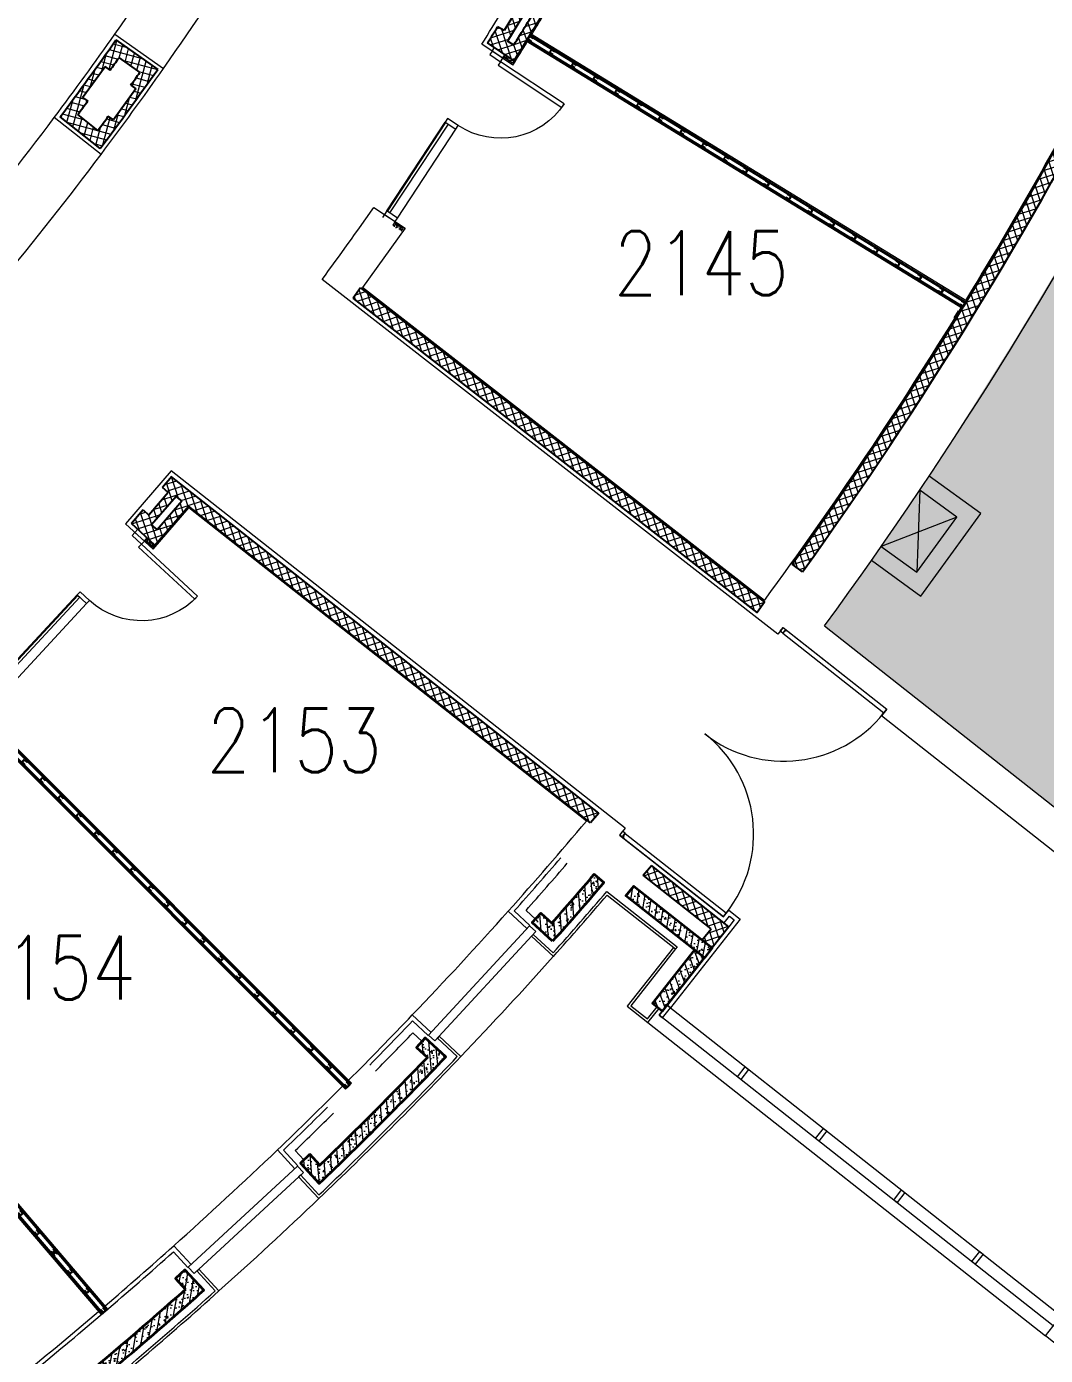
# Model space of a CAD drawing. Header units: inches. Extents: x 342932 to 557958, y 80625 to 242727.
# Drawn here: x 449274 to 461253, y 130834 to 146452 of the extents above; entities that cross this region are included whole.
import ezdxf
from ezdxf.enums import TextEntityAlignment as Align

# ---------------------------------------------------------------- set-up
doc = ezdxf.new("R2010")
doc.units = ezdxf.units.IN
doc.header["$MEASUREMENT"] = 0
for name, color, linetype, lineweight in [('0-Services', 8, 'Continuous', 20), ('First Floor$0$A-G250-G-Walls-Low-Level', 251, 'Continuous', 15), ('First Floor$0$A-G250-G-Walls-Precast-Concrete', 251, 'Continuous', 35), ('First Floor$0$A-G250-M-Walls-Blockwork', 7, 'Continuous', 25), ('First Floor$0$A-G250-M-Walls-Plasterboard-Partition', 7, 'Continuous', 9), ('First Floor$0$A-G252-H-Internal-Walls', 251, 'Continuous', 9), ('First Floor$0$A-G262-H-Precast-Panel', 251, 'Continuous', 5), ('First Floor$0$A-G312-M-Metal-Cladding', 251, 'Continuous', 9), ('First Floor$0$A-G312-M-Wall-Cladding-Panel', 7, 'Continuous', 9), ('First Floor$0$A-G312-M-Wall-Finish-Plaster', 7, 'Continuous', 15), ('First Floor$0$A-G321-M-Window', 251, 'Continuous', 9), ('First Floor$0$A-G322-M-Door', 251, 'Continuous', 15), ('First Floor$0$A-G52-M-Cutout', 251, 'Continuous', 9), ('First Floor$0$Z-Z001-S-Room-Name-Identification-250', 7, 'Continuous', 15)]:
    doc.layers.add(name, color=color, linetype=linetype, lineweight=lineweight)
doc.styles.add('First Floor$0$Tag-RomanS', font='romans.shx', dxfattribs={"width": 0.8})
pattern_1 = [(18, (361382.11, 239676.52), (-24.528224, 75.49011), []), (108, (361382.11, 239676.52), (-75.49011, -24.528224), [])]
pattern_2 = [(50, (361382.11, 239676.52), (182.18467, -15.93909), [19.05, -209.55]), (355, (361382.11, 239676.52), (-35.24283, 191.05664), [15.24, -167.64]), (100.451, (361397.3, 239675.2), (146.9425, 175.11669), [16.19, -178.09]), (46.1842, (361382.11, 239727.32), (271.07904, -42.04233), [28.575, -314.325]), (96.6356, (361404.7, 239723.82), (237.40423, 247.42556), [24.285, -267.135]), (351.184, (361382.1, 239727.32), (237.4046, 247.4251), [22.86, -251.46]), (21, (361407.51, 239714.62), (151.61488, -102.26552), [19.05, -209.55]), (326, (361407.51, 239714.62), (61.80203, 184.18797), [15.24, -167.64]), (71.4514, (361420.15, 239706.1), (213.4165, 81.92286), [16.19, -178.09]), (37.5, (361382.114, 239676.52), (3.088603, 84.55504), [0, -165.608, 0, -170.18, 0, -168.275]), (7.5, (361382.11, 239676.52), (66.81966, 100.180575), [0, -97.028, 0, -161.798, 0, -64.135]), (327.5, (361325.47, 239676.52), (135.590595, -5.728744), [0, -63.5, 0, -198.12, 0, -262.89]), (317.5, (361300.07, 239676.52), (148.12918, 25.42649), [0, -82.55, 0, -131.572, 0, -186.69])]
pattern_3 = [(80, (361382.11, 239676.52), (-78.169115, 13.783324), [])]
pattern_4 = [(95, (361382.11, 239676.52), (-79.072954, -6.917987), [])]

# ---------------------------------------------------------------- blocks, each defined once
blk = doc.blocks.new('First Floor$0$Part Frame4')
for p, q in [((0, 100), (6016, 100, 0)), ((0, 100), (0, 0)), ((0, 87), (6016, 87)), ((0, 75), (6016, 75)), ((6016, 25), (0, 25)), ((6016, 13), (0, 13)), ((0, 0), (6016, 0, 0)), ((6016, 100, 0), (6016, 0, 0))]:
    blk.add_line(p, q)
at = {"elevation": 0}
for points in [[(0, 25), (0, 75), (50, 75), (50, 65), (10, 65), (10, 35), (50, 35), (50, 25)], [(300, 25), (300, 75), (350, 75), (350, 65), (310, 65), (310, 35), (350, 35), (350, 25)], [(600, 25), (600, 75), (650, 75), (650, 65), (610, 65), (610, 35), (650, 35), (650, 25)], [(900, 25), (900, 75), (950, 75), (950, 65), (910, 65), (910, 35), (950, 35), (950, 25)], [(1200, 25), (1200, 75), (1250, 75), (1250, 65), (1210, 65), (1210, 35), (1250, 35), (1250, 25)], [(1500, 25), (1500, 75), (1550, 75), (1550, 65), (1510, 65), (1510, 35), (1550, 35), (1550, 25)], [(1800, 25), (1800, 75), (1850, 75), (1850, 65), (1810, 65), (1810, 35), (1850, 35), (1850, 25)], [(2100, 25), (2100, 75), (2150, 75), (2150, 65), (2110, 65), (2110, 35), (2150, 35), (2150, 25)], [(2400, 25), (2400, 75), (2450, 75), (2450, 65), (2410, 65), (2410, 35), (2450, 35), (2450, 25)], [(2700, 25), (2700, 75), (2750, 75), (2750, 65), (2710, 65), (2710, 35), (2750, 35), (2750, 25)], [(3000, 25), (3000, 75), (3050, 75), (3050, 65), (3010, 65), (3010, 35), (3050, 35), (3050, 25)], [(3316, 25), (3316, 75), (3266, 75), (3266, 65), (3306, 65), (3306, 35), (3266, 35), (3266, 25)], [(3616, 25), (3616, 75), (3566, 75), (3566, 65), (3606, 65), (3606, 35), (3566, 35), (3566, 25)], [(3916, 25), (3916, 75), (3866, 75), (3866, 65), (3906, 65), (3906, 35), (3866, 35), (3866, 25)], [(4216, 25), (4216, 75), (4166, 75), (4166, 65), (4206, 65), (4206, 35), (4166, 35), (4166, 25)], [(4516, 25), (4516, 75), (4466, 75), (4466, 65), (4506, 65), (4506, 35), (4466, 35), (4466, 25)], [(4816, 25), (4816, 75), (4766, 75), (4766, 65), (4806, 65), (4806, 35), (4766, 35), (4766, 25)], [(5116, 25), (5116, 75), (5066, 75), (5066, 65), (5106, 65), (5106, 35), (5066, 35), (5066, 25)], [(5416, 25), (5416, 75), (5366, 75), (5366, 65), (5406, 65), (5406, 35), (5366, 35), (5366, 25)], [(5716, 25), (5716, 75), (5666, 75), (5666, 65), (5706, 65), (5706, 35), (5666, 35), (5666, 25)], [(6016, 25), (6016, 75), (5966, 75), (5966, 65), (6006, 65), (6006, 35), (5966, 35), (5966, 25)]]:
    blk.add_lwpolyline(points, close=True, dxfattribs=at)
blk = doc.blocks.new('First Floor$0$Part Frame3')
at = {"extrusion": (-4.90887e-13, -3.28e-13, -1)}
for p, q in [((0, 100), (6015, 100)), ((0, 0), (6015, 0))]:
    blk.add_line(p, q, dxfattribs=at)
for p, q in [((0, 100), (0, 0)), ((6015, 100), (6015, 0))]:
    blk.add_line(p, q)
at = {"extrusion": (-4.90887e-13, -2.8924e-12, -1)}
for p, q in [((0, 87), (6015, 87, 0)), ((0, 75), (6015, 75, 0)), ((6015, 25, 0), (0, 25)), ((6015, 12, 0), (0, 12))]:
    blk.add_line(p, q, dxfattribs=at)
at = {"extrusion": (-4.90887e-13, -3.28e-13, -1), "elevation": 0}
for points in [[(0, 25), (0, 75), (-50, 75), (-50, 65), (-10, 65), (-10, 35), (-50, 35), (-50, 25)], [(-300, 25), (-300, 75), (-350, 75), (-350, 65), (-310, 65), (-310, 35), (-350, 35), (-350, 25)], [(-600, 25), (-600, 75), (-650, 75), (-650, 65), (-610, 65), (-610, 35), (-650, 35), (-650, 25)], [(-900, 25), (-900, 75), (-950, 75), (-950, 65), (-910, 65), (-910, 35), (-950, 35), (-950, 25)], [(-1200, 25), (-1200, 75), (-1250, 75), (-1250, 65), (-1210, 65), (-1210, 35), (-1250, 35), (-1250, 25)], [(-1500, 25), (-1500, 75), (-1550, 75), (-1550, 65), (-1510, 65), (-1510, 35), (-1550, 35), (-1550, 25)], [(-1800, 25), (-1800, 75), (-1850, 75), (-1850, 65), (-1810, 65), (-1810, 35), (-1850, 35), (-1850, 25)], [(-2100, 25), (-2100, 75), (-2150, 75), (-2150, 65), (-2110, 65), (-2110, 35), (-2150, 35), (-2150, 25)], [(-2400, 25), (-2400, 75), (-2450, 75), (-2450, 65), (-2410, 65), (-2410, 35), (-2450, 35), (-2450, 25)], [(-2700, 25), (-2700, 75), (-2750, 75), (-2750, 65), (-2710, 65), (-2710, 35), (-2750, 35), (-2750, 25)], [(-3000, 25), (-3000, 75), (-3050, 75), (-3050, 65), (-3010, 65), (-3010, 35), (-3050, 35), (-3050, 25)]]:
    blk.add_lwpolyline(points, close=True, dxfattribs=at)
at = {"extrusion": (4.90887e-13, -3.28e-13, -1), "elevation": 0}
for points in [[(-3315, 25), (-3315, 75), (-3265, 75), (-3265, 65), (-3305, 65), (-3305, 35), (-3265, 35), (-3265, 25)], [(-3615, 25), (-3615, 75), (-3565, 75), (-3565, 65), (-3605, 65), (-3605, 35), (-3565, 35), (-3565, 25)], [(-3915, 25), (-3915, 75), (-3865, 75), (-3865, 65), (-3905, 65), (-3905, 35), (-3865, 35), (-3865, 25)], [(-4215, 25), (-4215, 75), (-4165, 75), (-4165, 65), (-4205, 65), (-4205, 35), (-4165, 35), (-4165, 25)], [(-4515, 25), (-4515, 75), (-4465, 75), (-4465, 65), (-4505, 65), (-4505, 35), (-4465, 35), (-4465, 25)], [(-4815, 25), (-4815, 75), (-4765, 75), (-4765, 65), (-4805, 65), (-4805, 35), (-4765, 35), (-4765, 25)], [(-5115, 25), (-5115, 75), (-5065, 75), (-5065, 65), (-5105, 65), (-5105, 35), (-5065, 35), (-5065, 25)], [(-5415, 25), (-5415, 75), (-5365, 75), (-5365, 65), (-5405, 65), (-5405, 35), (-5365, 35), (-5365, 25)], [(-5715, 25), (-5715, 75), (-5665, 75), (-5665, 65), (-5705, 65), (-5705, 35), (-5665, 35), (-5665, 25)], [(-6015, 25), (-6015, 75), (-5965, 75), (-5965, 65), (-6005, 65), (-6005, 35), (-5965, 35), (-5965, 25)]]:
    blk.add_lwpolyline(points, close=True, dxfattribs=at)
blk = doc.blocks.new('First Floor$0$FIRE DOOR 3100mm')
at = {"layer": 'First Floor$0$A-G322-M-Door', "linetype": 'Continuous'}
for p, q in [((-3089, -52, 0), (-3103, -52, 0)), ((-3089, -40, 0), (-3089, -52, 0)), ((-13, -41, 0), (-13, -53, 0)), ((-13, -53, 0), (1, -53, 0))]:
    blk.add_line(p, q, dxfattribs=at)
at = {"layer": 'First Floor$0$A-G322-M-Door'}
for p, q in [((-3103, -52, 0), (-3103, -1551, 0)), ((-3049, -40, 0), (-3089, -40, 0)), ((-3049, -40, 0), (-3049, -1551, 0)), ((-53, -41, 0), (-13, -41, 0)), ((-53, -41, 0), (-53, -1552, 0)), ((1, -53, 0), (1, -1552, 0)), ((-3049, -1551, 0), (-3103, -1551, 0)), ((-3102, -1551, 0), (-3052, -1551, 0)), ((-53, -1552, 0), (1, -1552, 0)), ((0, -1552, 0), (-50, -1552, 0))]:
    blk.add_line(p, q, dxfattribs=at)
at = {"layer": 'First Floor$0$A-G322-M-Door', "elevation": 0}
for points in [[(-3049, -38), (-3049, 0), (-3103, 0), (-3103, -50), (-3091, -50), (-3091, -38), (-3049, -38)], [(-53, -39), (-53, -1), (1, -1), (1, -51), (-11, -51), (-11, -39), (-53, -39)]]:
    blk.add_lwpolyline(points, dxfattribs=at)
at = {"layer": 'First Floor$0$A-G322-M-Door'}
for centre, start, end in [((-3051, -51, 0), 270.0847, 0.0108), ((-50, -51, 0), 179.9653, 269.8919)]:
    blk.add_arc(centre, 1501, start, end, dxfattribs=at)
blk = doc.blocks.new('First Floor$0$Door1-faculty offices-2300')
at = {"layer": 'First Floor$0$A-G321-M-Window'}
blk.add_lwpolyline([(50, -65), (1300, -65), (1300, -35), (50, -35)], close=True, dxfattribs=at)
at = {"layer": 'First Floor$0$A-G322-M-Door'}
for p, q in [((50, 75), (1300, 75)), ((50, -75), (1300, -75))]:
    blk.add_line(p, q, dxfattribs=at)
for points in [[(2200, 975), (2250, 975), (2250, 75), (2200, 75)], [(50, 75), (50, -75), (0, -75), (0, 75)], [(1350, 75), (1350, -75), (1300, -75), (1300, 75)], [(2300, 75), (2300, -75), (2250, -75), (2250, 75)]]:
    blk.add_lwpolyline(points, close=True, dxfattribs=at)
blk.add_arc((2250, 75), 900, 90, 180, dxfattribs=at)
blk = doc.blocks.new('First Floor$0$tag-roomname')
at = {"lineweight": 18, "ltscale": 0.01, "style": 'First Floor$0$Tag-RomanS', "width": 0.8}
blk.add_attdef('ROOM_NO_2', text='', height=3, dxfattribs=at).set_placement((0, 1.612), align=Align.MIDDLE_CENTER)
at = {"linetype": 'ByBlock', "lineweight": 15, "ltscale": 0.01, "style": 'First Floor$0$Tag-RomanS', "width": 0.8, "flags": 1}
for tag, p in [('ROOM_NAME_1', (0, -2.288)), ('ROOM_NAME_2', (0, -5.744))]:
    blk.add_attdef(tag, text='', height=2.5, dxfattribs=at).set_placement(p, align=Align.MIDDLE_CENTER)

msp = doc.modelspace()

# ---------------------------------------------------------------- hatches: boundary and pattern name
at = {"layer": '0-Services', "lineweight": 35}
h = msp.add_hatch(dxfattribs=at)
h.set_pattern_fill('ANGLE', color=256)
h.set_pattern_definition([(0, (354539.678, 239632.636), (0, 6.985), [5.08, -1.905]), (90, (354539.678, 239632.636), (-6.985, 4e-16), [5.08, -1.905])])
h.paths.add_polyline_path([(498397.1, 173911.5), (509767.1, 173911.5), (509767.1, 152630.2), (501325.3, 154298.3), (501391.3, 154631.8), (500871.3, 154734.6), (500812.5, 154436.8), (500677.1, 154463.5), (500677.1, 161127.9), (500877.1, 161127.9), (500877.1, 162407.9), (500677.1, 162407.9), (500677.1, 163416.5), (498347.1, 163416.5), (498347.1, 165561.5), (498597.1, 165561.5), (498597.1, 166091.5), (498347.1, 166091.5), (498347.1, 168736.5), (498597.1, 168736.5), (498597.1, 169266.5), (498347.1, 169266.5)])
h.paths.add_polyline_path([(458656.4, 139407.5), (459323.2, 140343), (459886.5, 141169.9), (460906.6, 142792.6), (461834.7, 144338.9), (462502.9, 145560.5), (462766.6, 146065.5), (470451.3, 142149.9), (470630.1, 142058.8), (470607.4, 142014.2), (471257.8, 141682.8), (471332.7, 141829.8), (474965.3, 139978.9), (474890.4, 139831.9), (475183.7, 139682.4), (474629.6, 138629.8), (473862.1, 137245), (472928.3, 135660.9), (472145.7, 134408.1), (471462.5, 133364.2), (470954.6, 132615.7), (469729.5, 133581.5), (469853.3, 133738.5), (468848.1, 134531), (468724.3, 134373.9), (464574.6, 137645.3), (463163, 135854.8)])
at = {"layer": 'First Floor$0$A-G252-H-Internal-Walls'}
h = msp.add_hatch(dxfattribs=at)
h.set_pattern_fill('ANSI37', color=256, scale=25, angle=333, style=0)
h.set_pattern_definition(pattern_1)
h.paths.add_polyline_path([(455128.3, 146971.9, -0.001338), (455008.9, 146772.8), (455084.2, 146727), (454887.5, 146404.3), (454812.3, 146450.1, -0.0012935), (454694.2, 146259.3), (455006, 146050.7, 0.0049287), (455454.7, 146787)])
h.paths.add_polyline_path([(455216, 146749.8), (455290.6, 146707.6, -0.0031778), (455002, 146233.9), (454929.5, 146282.4)], flags=16)
h = msp.add_hatch(dxfattribs=at)
h.set_pattern_fill('ANSI37', color=256, scale=25, angle=30, style=0)
h.set_pattern_definition([(75, (361382.11, 239676.52), (-76.670362, 20.54376), []), (165, (361382.11, 239676.52), (-20.54376, -76.670362), [])])
h.paths.add_polyline_path([(450325.3, 146294.6, -0.0070319), (449668.9, 145391.2), (450140.2, 145019.6, 0.0071304), (450816, 145949.4)])
h.paths.add_polyline_path([(450606.6, 145913.3, -0.0011434), (450499.9, 145763.8), (450560.6, 145719.7), (450296.1, 145355.7), (450235.5, 145399.7, -0.0012924), (450112.1, 145232.8), (449876.4, 145418.6, 0.0012277), (449992.7, 145576), (449932, 145620.1), (450196.5, 145984.2), (450257.2, 145940.1, 0.0011235), (450361.3, 146085.9)], flags=16)
h = msp.add_hatch(dxfattribs=at)
h.set_pattern_fill('ANSI37', color=256, scale=25, angle=333, style=0)
h.set_pattern_definition(pattern_1)
h.paths.add_polyline_path([(462184.4, 146210.5), (462050.8, 146278.6, -0.0362886), (458276.1, 140133.2), (458397.3, 140044.8, 0.0362992)])
h = msp.add_hatch(dxfattribs=at)
h.set_pattern_fill('AR-CONC', color=256, scale=0.3, angle=81, style=0)
h.set_pattern_definition([(131, (373221.67, 247840.18), (13.272843, 53.234475), [5.715, -62.865]), (76, (373221.67, 247840.18), (-58.265283, -1.476325), [4.572, -50.292]), (181.451, (373222.774, 247844.617), (-44.992152, 51.758304), [4.857, -53.427]), (127.1842, (373206.616, 247842.565), (25.179247, 78.34942), [8.5725, -94.2975]), (177.6356, (373208.714, 247849.09), (-62.17234, 81.956184), [7.2855, -80.1405]), (72.184, (373206.62, 247842.565), (-62.17219, 81.956273), [6.858, -75.438]), (102, (373211.57, 247849.495), (37.417276, 40.125119), [5.715, -62.865]), (47, (373211.57, 247849.495), (-51.675702, 26.956347), [4.572, -50.292]), (152.4514, (373214.69, 247852.84), (-14.258567, 67.081361), [4.857, -53.427]), (118.5, (373221.668, 247840.18), (-24.9092586, 4.88337), [0, -49.6824, 0, -51.054, 0, -50.4825]), (88.5, (373221.668, 247840.18), (-26.548286, 24.500609), [0, -29.1084, 0, -48.5394, 0, -19.2405]), (48.5, (373219.01, 247823.397), (8.0607768, 39.907523), [0, -19.05, 0, -59.436, 0, -78.867]), (38.5, (373217.818, 247815.87), (-0.582282, 45.084913), [0, -24.765, 0, -39.4716, 0, -56.007])])
h.paths.add_polyline_path([(454899.1, 146122.2), (454879.7, 146093.1), (454983.3, 146023.8, 0.0002001), (455002, 146053.4)])
h = msp.add_hatch(dxfattribs=at)
h.set_pattern_fill('AR-CONC', color=256, scale=0.3, angle=81.35637, style=0)
h.set_pattern_definition([(131.35637, (372592.97, 247329.744), (12.94148, 53.316), [5.715, -62.865]), (76.35637, (372592.97, 247329.744), (-58.254974, -1.838693), [4.572, -50.292]), (181.80737, (372594.05, 247334.187), (-45.313206, 51.477462), [4.857, -53.427]), (127.54057, (372577.905, 247332.035), (24.691444, 78.504515), [8.5725, -94.2975]), (177.99197, (372579.96, 247338.58), (-62.680885, 81.5679), [7.2855, -80.1405]), (72.54037, (372577.905, 247332.035), (-62.68074, 81.56799), [6.858, -75.438]), (102.35637, (372582.817, 247338.996), (37.166983, 40.35707), [5.715, -62.865]), (47.35637, (372582.817, 247338.996), (-51.842364, 26.634414), [4.572, -50.292]), (152.80777, (372585.914, 247342.36), (-14.675522, 66.991379), [4.857, -53.427]), (118.856369, (372592.972, 247329.744), (-24.9391502, 4.7283457), [0, -49.6824, 0, -51.054, 0, -50.4825]), (88.856369, (372592.972, 247329.744), (-26.700161, 24.335011), [0, -29.1084, 0, -48.5394, 0, -19.2405]), (48.856369, (372590.418, 247312.945), (7.8124054, 39.9568873), [0, -19.05, 0, -59.436, 0, -78.867]), (38.85637, (372589.273, 247305.41), (-0.862688, 45.08042), [0, -24.765, 0, -39.4716, 0, -56.007])])
h.paths.add_polyline_path([(453598.6, 144148), (453579.5, 144119.2), (453680.1, 144047.1, 0.0002247), (453702.7, 144079.3)])
h = msp.add_hatch(dxfattribs=at)
h.set_pattern_fill('ANSI37', color=256, scale=25, angle=333, style=0)
h.set_pattern_definition(pattern_1)
h.paths.add_polyline_path([(453201.4, 143381), (453114.7, 143260.4), (457862.2, 139566), (457950.7, 139687.4)])
h = msp.add_hatch(dxfattribs=at)
h.set_pattern_fill('ANSI37', color=256, scale=25, angle=333, style=0)
h.set_pattern_definition(pattern_1)
h.paths.add_polyline_path([(450980.7, 141162.8), (450871.9, 141036.4), (450939.6, 140977), (450711.2, 140711.8), (450643.6, 140771.1), (450508.1, 140613.8), (450783.8, 140358.9), (451179.1, 140815.8), (455906.8, 137095), (456004.1, 137209.4)])
h.paths.add_polyline_path([(451099.8, 140877), (450808.6, 140540.4), (450745.7, 140598.5), (451031.6, 140930.6)], flags=16)
h = msp.add_hatch(dxfattribs=at)
h.set_pattern_fill('AR-CONC', color=256, scale=0.3, angle=90, style=0)
h.set_pattern_definition([(140, (361382.114, 239676.52), (4.781726, 54.6554), [5.715, -62.865]), (85, (361382.114, 239676.52), (-57.316993, -10.572848), [4.572, -50.292]), (190.451, (361382.51, 239681.076), (-52.535006, 44.08275), [4.857, -53.427]), (136.1842, (361366.874, 239676.52), (12.6127, 81.323712), [8.5725, -94.2975]), (186.6356, (361367.925, 239683.3), (-74.227667, 71.22127), [7.2855, -80.1405]), (81.184, (361366.87, 239676.52), (-74.227535, 71.22138), [6.858, -75.438]), (111, (361370.684, 239684.14), (30.679656, 45.484464), [5.715, -62.865]), (56, (361370.684, 239684.14), (-55.25639, 18.540609), [4.572, -50.292]), (161.4514, (361373.24, 239687.93), (-24.576857, 64.024947), [4.857, -53.427]), (127.5, (361382.114, 239676.522), (-25.3665117, 0.926581), [0, -49.6824, 0, -51.054, 0, -50.4825]), (97.5, (361382.114, 239676.522), (-30.0541724, 20.045899), [0, -29.1084, 0, -48.5394, 0, -19.2405]), (57.5, (361382.114, 239659.53), (1.7186232, 40.6771786), [0, -19.05, 0, -59.436, 0, -78.867]), (47.5, (361382.114, 239651.91), (-7.627947, 44.438754), [0, -24.765, 0, -39.4716, 0, -56.007])])
h.paths.add_polyline_path([(450693.3, 140442.6), (450669.5, 140417), (450760.7, 140332.2), (450783.8, 140358.9)])
h = msp.add_hatch(dxfattribs=at)
h.set_pattern_fill('ANSI37', color=256, scale=25, angle=333, style=0)
h.set_pattern_definition(pattern_1)
h.paths.add_polyline_path([(456620.2, 136592), (456523.4, 136477.3), (457321.2, 135848.1), (457218, 135717.3), (457335.7, 135624.3), (457531.8, 135873)])
at = {"layer": 'First Floor$0$A-G262-H-Precast-Panel'}
h = msp.add_hatch(dxfattribs=at)
h.set_pattern_fill('ANSI31', color=256, scale=25, angle=50, style=0)
h.set_pattern_definition(pattern_4)
h.paths.add_polyline_path([(456062.8, 136391.8), (455949, 136489.5, -0.0037984), (455448, 135914.9), (455319.5, 136033.7), (455220.4, 135922.2), (455459.1, 135701.5, 0.004549)])
h = msp.add_hatch(dxfattribs=at)
h.set_pattern_fill('AR-CONC', color=256, style=0)
h.set_pattern_definition(pattern_2)
h.paths.add_polyline_path([(456062.8, 136391.8), (455949, 136489.5, -0.0037984), (455448, 135914.9), (455319.5, 136033.7), (455220.4, 135922.2), (455459.1, 135701.5, 0.004549)])
h = msp.add_hatch(dxfattribs=at)
h.set_pattern_fill('AR-CONC', color=256, style=0)
h.set_pattern_definition(pattern_2)
edge = h.paths.add_edge_path()
edge.add_line((457242.8, 135506.6), (456318, 136236.4))
edge.add_line((456318, 136236.4), (456415.3, 136350.6))
edge.add_line((456415.3, 136350.6), (457335.7, 135624.3))
edge.add_line((457335.7, 135624.3), (457242.8, 135506.6))
h = msp.add_hatch(dxfattribs=at)
h.set_pattern_fill('ANSI31', color=256, scale=25, angle=35, style=0)
h.set_pattern_definition(pattern_3)
edge = h.paths.add_edge_path()
edge.add_line((457242.8, 135506.6), (456318, 136236.4))
edge.add_line((456318, 136236.4), (456415.3, 136350.6))
edge.add_line((456415.3, 136350.6), (457335.7, 135624.3))
edge.add_line((457335.7, 135624.3), (457242.8, 135506.6))
h = msp.add_hatch(dxfattribs=at)
h.set_pattern_fill('AR-CONC', color=256, style=0)
h.set_pattern_definition(pattern_2)
h.paths.add_polyline_path([(457125.1, 135599.5), (456634.9, 134978.1), (456752.7, 134885.2), (457242.8, 135506.6)])
h = msp.add_hatch(dxfattribs=at)
h.set_pattern_fill('ANSI31', color=256, scale=25, angle=65, style=0)
h.set_pattern_definition([(110, (361382.11, 239676.52), (-74.5881, -27.14785), [])])
h.paths.add_polyline_path([(457125.1, 135599.5), (456634.9, 134978.1), (456752.7, 134885.2), (457242.8, 135506.6)])
h = msp.add_hatch(dxfattribs=at)
h.set_pattern_fill('AR-CONC', color=256, style=0)
h.set_pattern_definition(pattern_2)
edge = h.paths.add_edge_path()
edge.add_arc((417882.1, 169176.5), 50325, 313.80317, 316.19681)
edge.add_line((454202.8, 134342.4), (453961.9, 134565.1))
edge.add_line((453961.9, 134565.1), (453860, 134454.9))
edge.add_line((453860, 134454.9), (453988.6, 134336.1))
edge.add_arc((417882.1, 169176.5), 50175, 313.97764, 316.02234, ccw=False)
edge.add_line((452722.5, 133070), (452603.7, 133198.6))
edge.add_line((452603.7, 133198.6), (452495.6, 133094.6))
edge.add_line((452495.6, 133094.6), (452716.2, 132855.9))
h = msp.add_hatch(dxfattribs=at)
h.set_pattern_fill('ANSI31', color=256, scale=25, angle=50, style=0)
h.set_pattern_definition(pattern_4)
edge = h.paths.add_edge_path()
edge.add_arc((417882.1, 169176.5), 50325, 313.80317, 316.19681)
edge.add_line((454202.8, 134342.4), (453961.9, 134565.1))
edge.add_line((453961.9, 134565.1), (453860, 134454.9))
edge.add_line((453860, 134454.9), (453988.6, 134336.1))
edge.add_arc((417882.1, 169176.5), 50175, 313.97764, 316.02234, ccw=False)
edge.add_line((452722.5, 133070), (452603.7, 133198.6))
edge.add_line((452603.7, 133198.6), (452495.6, 133094.6))
edge.add_line((452495.6, 133094.6), (452716.2, 132855.9))
h = msp.add_hatch(dxfattribs=at)
h.set_pattern_fill('AR-CONC', color=256, style=0)
h.set_pattern_definition(pattern_2)
edge = h.paths.add_edge_path()
edge.add_line((449782.2, 130447.8), (449673.9, 130585.3))
edge.add_line((449673.9, 130585.3), (449557.9, 130490))
edge.add_line((449557.9, 130490), (449759.2, 130234.8))
edge.add_arc((417882.1, 169176.5), 50325, 309.30317, 311.69681)
edge.add_line((451357.7, 131600.1), (451135.1, 131841))
edge.add_line((451135.1, 131841), (451024.9, 131739.2))
edge.add_line((451024.9, 131739.2), (451143.7, 131610.6))
edge.add_arc((417882.1, 169176.5), 50175, 309.47764, 311.52234, ccw=False)
h = msp.add_hatch(dxfattribs=at)
h.set_pattern_fill('ANSI31', color=256, scale=25, angle=35, style=0)
h.set_pattern_definition(pattern_3)
edge = h.paths.add_edge_path()
edge.add_line((449782.2, 130447.8), (449673.9, 130585.3))
edge.add_line((449673.9, 130585.3), (449557.9, 130490))
edge.add_line((449557.9, 130490), (449759.2, 130234.8))
edge.add_arc((417882.1, 169176.5), 50325, 309.30317, 311.69681)
edge.add_line((451357.7, 131600.1), (451135.1, 131841))
edge.add_line((451135.1, 131841), (451024.9, 131739.2))
edge.add_line((451024.9, 131739.2), (451143.7, 131610.6))
edge.add_arc((417882.1, 169176.5), 50175, 309.47764, 311.52234, ccw=False)

# ---------------------------------------------------------------- linework, layer by layer
at = {"color": 250}
msp.add_line((460181.9, 143027.3), (460234.3, 143112.5), dxfattribs=at)
at = {"layer": 'First Floor$0$A-G250-G-Walls-Low-Level'}
msp.add_line((456580.1, 134747), (461252.7, 131063.4), dxfattribs=at)
for centre, radius, start, end in [((417882.1, 169176.5), 39650.6, 324.87708, 327.6229), ((417882.1, 169176.5), 40350.6, 324.87708, 327.59907), ((417882.1, 169176.5), 39650.6, 320.37708, 323.1229), ((417882.1, 169176.5), 40350.6, 320.37708, 323.09907), ((417781.9, 169267.6), 49835.4, 316.29701, 318.20558), ((417882.1, 169176.5), 50450, 316.34141, 318.15859), ((417789.3, 169275.2), 49835.4, 311.79701, 313.70558), ((417882.1, 169176.5), 50450, 311.84141, 313.65859)]:
    msp.add_arc(centre, radius, start, end, dxfattribs=at)
at = {"layer": 'First Floor$0$A-G250-G-Walls-Precast-Concrete'}
msp.add_lwpolyline([(455459.1, 135701.5), (455220.4, 135922.2), (455319.5, 136033.7), (455448, 135914.9, 0.0037984), (455949, 136489.5), (456062.8, 136391.8, -0.004549), (455459.1, 135701.5)], format="xyb", dxfattribs=at)
msp.add_lwpolyline([(457242.8, 135506.6), (456318, 136236.4), (456415.3, 136350.6), (457335.7, 135624.3), (457242.8, 135506.6)], dxfattribs=at)
msp.add_lwpolyline([(457125.1, 135599.5), (456631.6, 134973.8), (456749.3, 134880.9), (457242.8, 135506.6)], close=True, dxfattribs=at)
for points in [[(452603.7, 133198.6), (452495.6, 133094.6), (452716.2, 132855.9, 0.0104446), (454202.8, 134342.4), (453961.9, 134565.1), (453860, 134454.9), (453988.6, 134336.1, -0.0089219), (452722.5, 133070)], [(451143.7, 131610.6, -0.0089219), (449782.2, 130447.8), (449673.9, 130585.3), (449557.9, 130490), (449759.2, 130234.8, 0.0104446), (451357.7, 131600.1), (451135.1, 131841), (451024.9, 131739.2)]]:
    msp.add_lwpolyline(points, format="xyb", close=True, dxfattribs=at)
at = {"layer": 'First Floor$0$A-G250-M-Walls-Blockwork'}
for p, q in [((455084.2, 146727, 0), (454887.5, 146404.3, 0)), ((455216, 146749.8, 0), (454929.5, 146282.4, 0)), ((454887.5, 146404.3, 0), (454812.3, 146450.1)), ((450325.3, 146294.6), (450816, 145949.4)), ((455006, 146050.7), (454694.2, 146259.3)), ((455002, 146233.9), (454929.5, 146282.4, 0)), ((450361.3, 146085.9), (450606.6, 145913.3)), ((449932, 145620.1), (450196.5, 145984.2)), ((450257.2, 145940.1), (450196.5, 145984.2)), ((450560.6, 145719.7), (450296.1, 145355.7)), ((450499.9, 145763.8), (450560.6, 145719.7)), ((449932, 145620.1), (449992.7, 145576)), ((450112.1, 145232.8), (449876.4, 145418.6)), ((450140.2, 145019.6), (449668.9, 145391.2)), ((450296.1, 145355.7), (450235.5, 145399.7)), ((453201.4, 143381, 0), (453113.8, 143259.1, 0)), ((450980.7, 141162.8), (450871.9, 141036.4)), ((450939.6, 140977, 0), (450871.9, 141036.4, 0)), ((456003.4, 137208.6, 0), (450980.1, 141162)), ((450939.6, 140977), (450711.2, 140711.8)), ((451031.6, 140930.6, 0), (450745, 140597.7, 0)), ((450808.6, 140540.4, 0), (451099.8, 140877)), ((451099.8, 140877, 0), (451031.6, 140930.6, 0)), ((450643.6, 140771.1), (450507.5, 140613)), ((450643.6, 140771.1, 0), (450711.2, 140711.8, 0)), ((450783.2, 140358.2, 0), (451178.4, 140815.1)), ((455906.2, 137094.3), (451178.5, 140815, 0)), ((450783.2, 140358.2, 0), (450507.5, 140613, 0)), ((450807.9, 140539.6, 0), (450745, 140597.8, 0)), ((458397.3, 140044.8, 0), (458276.1, 140133.2, 0)), ((456003.4, 137208.6, 0), (455906.2, 137094.3, 0)), ((456523.4, 136477.3), (456620.2, 136592)), ((457531.8, 135873, 0), (456620.2, 136592, 0)), ((457321.2, 135848.1, 0), (456523.4, 136477.3, 0)), ((457218, 135717.3), (457321.2, 135848.1, 0)), ((457531.8, 135873), (457335.7, 135624.3)), ((457218, 135717.3), (457335.7, 135624.3))]:
    msp.add_line(p, q, dxfattribs=at)
at = {"layer": 'First Floor$0$A-G250-M-Walls-Blockwork', "elevation": 0}
msp.add_lwpolyline([(453201.4, 143381), (457950.7, 139687.4), (457862.2, 139566), (453114.7, 143260.4)], dxfattribs=at)
at = {"layer": 'First Floor$0$A-G250-M-Walls-Blockwork'}
for centre, radius, start, end in [((417882.1, 169176.5), 43637.7, 328.28106, 329.00937), ((417882.1, 169176.5), 43737.7, 328.07972, 329.20927), ((417882.1, 169176.5), 43362.7, 328.09586, 328.39232), ((417882.1, 169176.5), 39700.6, 323.19335, 324.80492), ((417882.2, 169176.4, 0), 49751.1, 324.28396, 332.59705), ((417882.2, 169176.4, 0), 49901.1, 324.28275, 332.59826), ((417882.1, 169176.5), 39850.6, 324.33203, 324.58953), ((417882.1, 169176.5), 40300.6, 323.17185, 324.80599), ((417882.1, 169176.5), 40150.6, 324.32963, 324.59167), ((417882.1, 169176.5), 39850.6, 323.40366, 323.68503), ((417882.1, 169176.5), 40150.6, 323.3913, 323.68748)]:
    msp.add_arc(centre, radius, start, end, dxfattribs=at)
at = {"layer": 'First Floor$0$A-G250-M-Walls-Plasterboard-Partition'}
for p, q in [((455148.3, 146280.9), (455200.6, 146366.1)), ((455187.7, 146345, 0), (460315.1, 143202.9, 0)), ((455194.2, 146355.6, 0), (460321.6, 143213.6, 0)), ((460328.1, 143224.2, 0), (455200.7, 146366.3, 0)), ((460275.9, 143139, 0), (455148.5, 146281, 0)), ((460282.4, 143149.6, 0), (455155, 146291.7, 0)), ((460288.9, 143160.3, 0), (455161.6, 146302.3, 0)), ((460275.9, 143139, 0), (460328.1, 143224.2, 0))]:
    msp.add_line(p, q, dxfattribs=at)
at = {"layer": 'First Floor$0$A-G250-M-Walls-Plasterboard-Partition', "elevation": 0}
for points in [[(455187.7, 146345), (455161.6, 146302.3), (455204.2, 146276.2), (455209.4, 146284.7), (455175.3, 146305.6), (455191, 146331.2), (455225.1, 146310.3), (455230.3, 146318.8)], [(455443.6, 146188.1), (455417.5, 146145.5), (455460.1, 146119.4), (455465.3, 146127.9), (455431.2, 146148.8), (455446.9, 146174.4), (455481, 146153.5), (455486.2, 146162)], [(455699.4, 146031.4), (455673.2, 145988.8), (455715.9, 145962.6), (455721.1, 145971.2), (455687, 145992.1), (455702.7, 146017.6), (455736.8, 145996.7), (455742, 146005.3)], [(455955.2, 145874.6), (455929, 145832), (455971.7, 145805.9), (455976.9, 145814.4), (455942.8, 145835.3), (455958.5, 145860.9), (455992.6, 145840), (455997.8, 145848.5)], [(456211, 145717.9), (456184.8, 145675.3), (456227.5, 145649.1), (456232.7, 145657.7), (456198.6, 145678.6), (456214.3, 145704.1), (456248.4, 145683.2), (456253.6, 145691.8)], [(456466.7, 145561.1), (456440.6, 145518.5), (456483.3, 145492.4), (456488.5, 145500.9), (456454.4, 145521.8), (456470, 145547.4), (456504.2, 145526.5), (456509.4, 145535)], [(456722.5, 145404.4), (456696.4, 145361.8), (456739, 145335.6), (456744.3, 145344.2), (456710.2, 145365.1), (456725.8, 145390.6), (456759.9, 145369.7), (456765.2, 145378.3)], [(456978.3, 145247.6), (456952.2, 145205), (456994.8, 145178.9), (457000.1, 145187.4), (456966, 145208.3), (456981.6, 145233.9), (457015.7, 145213), (457021, 145221.5)], [(457234.1, 145090.9), (457208, 145048.3), (457250.6, 145022.1), (457255.9, 145030.7), (457221.7, 145051.6), (457237.4, 145077.1), (457271.5, 145056.2), (457276.8, 145064.8)], [(457489.9, 144934.2), (457463.8, 144891.5), (457506.4, 144865.4), (457511.6, 144873.9), (457477.5, 144894.8), (457493.2, 144920.4), (457527.3, 144899.5), (457532.5, 144908)], [(457756, 144770.9), (457729.9, 144728.2), (457687.3, 144754.4), (457692.5, 144762.9), (457726.6, 144742), (457742.3, 144767.6), (457708.2, 144788.5), (457713.4, 144797)], [(458011.8, 144614.1), (457985.7, 144571.5), (457943.1, 144597.6), (457948.3, 144606.1), (457982.4, 144585.2), (457998.1, 144610.8), (457964, 144631.7), (457969.2, 144640.2)], [(458267.6, 144457.4), (458241.5, 144414.7), (458198.9, 144440.9), (458204.1, 144449.4), (458238.2, 144428.5), (458253.9, 144454.1), (458219.8, 144475), (458225, 144483.5)], [(458523.4, 144300.6), (458497.3, 144258), (458454.7, 144284.1), (458459.9, 144292.6), (458494, 144271.7), (458509.7, 144297.3), (458475.6, 144318.2), (458480.8, 144326.7)], [(458779.2, 144143.9), (458753.1, 144101.2), (458710.4, 144127.4), (458715.7, 144135.9), (458749.8, 144115), (458765.5, 144140.6), (458731.3, 144161.5), (458736.6, 144170)], [(459035, 143987.1), (459008.9, 143944.5), (458966.2, 143970.6), (458971.5, 143979.1), (459005.6, 143958.2), (459021.2, 143983.8), (458987.1, 144004.7), (458992.4, 144013.2)], [(459290.8, 143830.4), (459264.7, 143787.7), (459222, 143813.9), (459227.3, 143822.4), (459261.4, 143801.5), (459277, 143827.1), (459242.9, 143848), (459248.2, 143856.5)], [(459546.6, 143673.6), (459520.5, 143631), (459477.8, 143657.1), (459483, 143665.6), (459517.2, 143644.7), (459532.8, 143670.3), (459498.7, 143691.2), (459503.9, 143699.7)], [(459802.4, 143516.9), (459776.2, 143474.2), (459733.6, 143500.4), (459738.8, 143508.9), (459772.9, 143488), (459788.6, 143513.6), (459754.5, 143534.5), (459759.7, 143543)], [(460058.2, 143360.1), (460032, 143317.5), (459989.4, 143343.6), (459994.6, 143352.1), (460028.7, 143331.2), (460044.4, 143356.8), (460010.3, 143377.7), (460015.5, 143386.2)], [(460315.1, 143202.9), (460289, 143160.3), (460246.3, 143186.4), (460251.5, 143194.9), (460285.7, 143174), (460301.3, 143199.6), (460267.2, 143220.5), (460272.4, 143229)], [(449607.3, 132069.6), (449569.3, 132037.1), (449601.7, 131999.1), (449609.3, 132005.6), (449583.4, 132036), (449606.2, 132055.5), (449632.2, 132025.1), (449639.8, 132031.6)]]:
    msp.add_lwpolyline(points, close=True, dxfattribs=at)
at = {"layer": 'First Floor$0$A-G312-M-Metal-Cladding'}
for p, q in [((456881.8, 135630.2), (456336.5, 134939.1)), ((456905.4, 135611.6), (456378.6, 134944)), ((456881.8, 135630.2), (456905.4, 135611.6)), ((456378.6, 134944), (456575.1, 134789.1)), ((456336.5, 134939.1), (456580.1, 134747)), ((456575.1, 134789.1), (456686.5, 134930.4)), ((456580.1, 134747), (456710.1, 134911.8)), ((456710.1, 134911.8), (456686.5, 134930.4)), ((461252.7, 131063.4), (461384, 131229.9)), ((461535.6, 130840.4), (461252.7, 131063.4))]:
    msp.add_line(p, q, dxfattribs=at)
at = {"layer": 'First Floor$0$A-G312-M-Wall-Cladding-Panel'}
for p, q in [((456097.7, 136286.6), (456924, 135635.2)), ((456101.7, 136245.2), (456905.4, 135611.6)), ((455230.9, 135783.1), (455210.6, 135761)), ((455210.6, 135761), (455467.6, 135523.4)), ((455230.9, 135783), (455465.6, 135566.1)), ((456924, 135635.2), (456905.4, 135611.6)), ((454123.9, 134585.5), (454103.6, 134563.5)), ((454338.2, 134346.5), (454103.6, 134563.5)), ((454381, 134347.9), (454123.9, 134585.5)), ((452495.2, 132955.1), (452473.1, 132934.7)), ((452473.1, 132934.7), (452710.8, 132677.6)), ((452495.2, 132955.1), (452712.1, 132720.4)), ((451276.2, 131828.3), (451298.2, 131848.6)), ((451276.2, 131828.3), (451493.1, 131593.6)), ((451298.2, 131848.6), (451535.8, 131591.6))]:
    msp.add_line(p, q, dxfattribs=at)
for radius, start, end in [(50420, 318.19418, 319.28332), (50450, 318.15955, 319.25068), (50450, 313.65859, 316.34141), (50420, 313.69323, 316.30677), (50450, 309.15859, 311.84141), (50420, 309.19323, 311.80677)]:
    msp.add_arc((417882.1, 169176.5), radius, start, end, dxfattribs=at)
at = {"layer": 'First Floor$0$A-G312-M-Wall-Finish-Plaster'}
for p, q in [((450312.6, 146364.6), (450885.7, 145961.5)), ((454992, 145999.9), (454626.1, 146244.7)), ((454746.7, 146164.1, 0), (454774.4, 146205.6, 0)), ((454871.3, 146080.7, 0), (454899.2, 146122.3, 0)), ((454987.3, 146021.1, 0), (454879.7, 146093.1, 0)), ((450149.5, 144948.7), (449599.6, 145382.1)), ((453356.5, 144325.8, 0), (453724.4, 144083)), ((453481.6, 144243.2, 0), (453457.6, 144206.7, 0)), ((453606.8, 144160.6, 0), (453579.5, 144119.2)), ((453724.4, 144083), (453222, 143384)), ((453598.6, 144148), (453702.7, 144079.3)), ((458107.4, 139312.2), (452748.6, 143479.8)), ((457948.4, 139708.1, 0), (453222, 143384, 0)), ((450973.6, 141230.7, 0), (450439, 140609.6, 0)), ((456310.8, 137030.4, 0), (450973.6, 141230.7, 0)), ((450762, 140310.7, 0), (451180.4, 140794.4, 0)), ((455856.9, 137114), (451180.4, 140794.4)), ((450439, 140609.6, 0), (450762, 140310.7, 0)), ((450549, 140507.8, 0), (450582.4, 140543.8, 0)), ((450659.1, 140405.9, 0), (450692.6, 140441.9, 0)), ((450668.8, 140416.3, 0), (450760, 140331.4, 0)), ((450760, 140331.4, 0), (450783.2, 140358.2, 0)), ((458169.2, 139390.7), (458107.4, 139312.2)), ((458169.2, 139390.7), (459388.9, 138428.9)), ((458656.4, 139407.5), (463163, 135854.8, 0)), ((459388.9, 138428.9), (459327, 138350.4)), ((465727.9, 133304.3, 0), (459327, 138350.4, 0)), ((456310.8, 137030.4), (456247.1, 136949.5, 0)), ((456247.1, 136949.5, 0), (457466.9, 135987.9)), ((455156.9, 135850.3), (454936.2, 136054.3)), ((455190.9, 135887), (455187.5, 135883.4)), ((457664.9, 135961, 0), (456844.4, 134920.7)), ((456805.1, 134951.6, 0), (456844.4, 134920.7, 0)), ((452464, 133062.4), (452460.3, 133059))]:
    msp.add_line(p, q, dxfattribs=at)
at = {"layer": 'First Floor$0$A-G312-M-Wall-Finish-Plaster', "ltscale": 0.02}
for p, q in [((457466.9, 135987.9), (457529.7, 136067.6)), ((457529.7, 136067.6, 0), (457664.9, 135961)), ((457475.2, 135917.7), (457538, 135997.4)), ((457594.7, 135952.7, 0), (457531.8, 135873, 0)), ((457538, 135997.4, 0), (457594.7, 135952.7))]:
    msp.add_line(p, q, dxfattribs=at)
at = {"layer": 'First Floor$0$A-G312-M-Wall-Finish-Plaster'}
for points in [[(455190.9, 135887), (455006.3, 136057.7, 0.0041788), (455555.5, 136683.7, 0.0041788)], [(455256.4, 135962.7), (455146.2, 136064.5, 0.0036868), (455631.2, 136618.4)], [(453060.7, 134068.7, 0.0053828), (453809.5, 134835.3), (454030.1, 134631.3)], [(453308.2, 134247.2, 0.0036247), (453811.6, 134765.2), (453996.2, 134594.6), (453999.6, 134598.3)], [(453378, 134175.6, 0.0031425), (453815.8, 134625.2), (453924.5, 134524.7)], [(452427.3, 133028.5), (452223.3, 133249.2, 0.0053828), (452989.9, 133998, 0.0052825)], [(452464, 133062.4), (452293.4, 133247, 0.0036372), (452813.2, 133752.2, 0.0036372)], [(452535.2, 133132.7), (452433.4, 133242.8, 0.0031426), (452883, 133680.6, 0.0031426)], [(449520, 130457.4), (449523.9, 130460.5), (449368.3, 130657.9, 0.0107747), (451001, 132052.3), (451171.6, 131867.8), (451175.3, 131871.1)], [(450197.7, 131416.8, 0.0053828), (451004.3, 132122.4), (451208.3, 131901.7)], [(449484.6, 130429.5), (449298.6, 130665.6, 0.0053828), (450121.6, 131351.9, 0.0052824)]]:
    msp.add_lwpolyline(points, format="xyb", dxfattribs=at)
for centre, radius, start, end in [((417882.1, 169176.5), 43312.7, 328.03186, 329.26361), ((417882.1, 169176.5), 43752.7, 328.56548, 329.2752), ((417882.2, 169176.4, 0), 49736.1, 328.55772, 332.89645), ((417882.1, 169176.5), 39650.6, 323.1229, 324.87708), ((417882.1, 169176.5), 43752.7, 328.01357, 328.43427), ((418001.3, 169366.8, 0), 43737.7, 327.73971, 327.78558), ((417882.1, 169176.5), 50485, 323.86708, 332.75599), ((417882.1, 169176.5), 40350.6, 323.09907, 324.87708), ((417882.1, 169176.5), 43312.7, 323.60964, 324.98778), ((417855.9, 169139.2, 0), 43737.7, 324.99123, 325.04325), ((417882.2, 169176.4, 0), 49736.1, 323.666, 328.44252), ((417826.3, 169225.3), 49774.1, 318.20784, 319.82376)]:
    msp.add_arc(centre, radius, start, end, dxfattribs=at)
at = {"layer": 'First Floor$0$A-G321-M-Window'}
for points in [[(455187.5, 135883.4), (453999.6, 134598.3), (454073, 134530.4), (455260.9, 135815.5)], [(456805.1, 134951.6), (461438.5, 131299), (461345.6, 131181.2), (456712.2, 134833.8)], [(456844.4, 134920.7), (456805.1, 134951.6), (456712.2, 134833.8), (456751.5, 134802.9)], [(457724, 134227.3), (457763.2, 134196.3), (457670.3, 134078.5), (457631.1, 134109.5)], [(458642.8, 133503), (458682, 133472), (458589.1, 133354.2), (458549.9, 133385.2)], [(452460.3, 133059), (451175.3, 131871.1), (451243.2, 131797.7), (452528.2, 132985.6)], [(459561.6, 132778.6), (459600.9, 132747.6), (459508, 132629.9), (459468.7, 132660.8)], [(460480.4, 132054.3), (460519.7, 132023.3), (460426.8, 131905.5), (460387.5, 131936.5)]]:
    msp.add_lwpolyline(points, close=True, dxfattribs=at)
at = {"layer": 'First Floor$0$A-G52-M-Cutout'}
for p, q in [((459775.1, 141003.6, 0), (459742.8, 140038.2, 0)), ((460213, 140685.4, 0), (459775.1, 141003.6, 0)), ((460213, 140685.4, 0), (459323.2, 140343, 0)), ((459742.8, 140038.2, 0), (460213, 140685.4, 0)), ((459323.2, 140343, 0), (459742.8, 140038.2, 0))]:
    msp.add_line(p, q, dxfattribs=at)
at = {"layer": 'First Floor$0$A-G52-M-Cutout', "elevation": 0}
msp.add_lwpolyline([(459208.7, 140179.1), (459787, 139758.9), (460492.4, 140729.7), (459886.5, 141169.9)], dxfattribs=at)

# ---------------------------------------------------------------- block references
at = {"layer": 'First Floor$0$A-G250-M-Walls-Plasterboard-Partition', "extrusion": (4.45925e-29, 4.45925e-29, -1), "xscale": -1, "rotation": 225.0000003790125}
msp.add_blockref('First Floor$0$Part Frame3', (-453096, 134033.3), dxfattribs=at)
at = {"layer": 'First Floor$0$A-G250-M-Walls-Plasterboard-Partition', "rotation": 130.4999999997984}
msp.add_blockref('First Floor$0$Part Frame4', (450230.2, 131378.8), dxfattribs=at)
at = {"layer": 'First Floor$0$A-G322-M-Door', "ltscale": 0.02, "xscale": -1, "rotation": 236.6328235336887}
msp.add_blockref('First Floor$0$Door1-faculty offices-2300', (453544.3, 144201.9, 0), dxfattribs=at)
at = {"layer": 'First Floor$0$A-G322-M-Door', "xscale": -1, "rotation": 227.2147259070931}
msp.add_blockref('First Floor$0$Door1-faculty offices-2300', (449041.8, 138768.8, 0), dxfattribs=at)
at = {"layer": 'First Floor$0$A-G322-M-Door', "rotation": 51.79695262557957}
msp.add_blockref('First Floor$0$FIRE DOOR 3100mm', (458167.8, 139390, 0), dxfattribs=at)
at = {"layer": 'First Floor$0$Z-Z001-S-Room-Name-Identification-250'}
ref = msp.add_blockref('First Floor$0$tag-roomname', (457206.6, 143269.4), dxfattribs=dict(at, xscale=250, yscale=250, zscale=250))
ref.add_attrib('ROOM_NO_2', '2145', dxfattribs={"layer": '0', "lineweight": 18, "ltscale": 0.01, "height": 750, "style": 'First Floor$0$Tag-RomanS', "width": 0.8}).set_placement((457206.6, 143672.4), align=Align.MIDDLE_CENTER)
ref = msp.add_blockref('First Floor$0$tag-roomname', (452421.2, 137660), dxfattribs=dict(at, xscale=250, yscale=250, zscale=250))
ref.add_attrib('ROOM_NO_2', '2153', dxfattribs={"layer": '0', "lineweight": 18, "ltscale": 0.01, "height": 750, "style": 'First Floor$0$Tag-RomanS', "width": 0.8}).set_placement((452421.2, 138062.9), align=Align.MIDDLE_CENTER)
ref = msp.add_blockref('First Floor$0$tag-roomname', (449528.2, 134987.7), dxfattribs=dict(at, xscale=250, yscale=250, zscale=250))
ref.add_attrib('ROOM_NO_2', '2154', dxfattribs={"layer": '0', "lineweight": 18, "ltscale": 0.01, "height": 750, "style": 'First Floor$0$Tag-RomanS', "width": 0.8}).set_placement((449528.2, 135390.6), align=Align.MIDDLE_CENTER)

doc.saveas('drawing.dxf')
